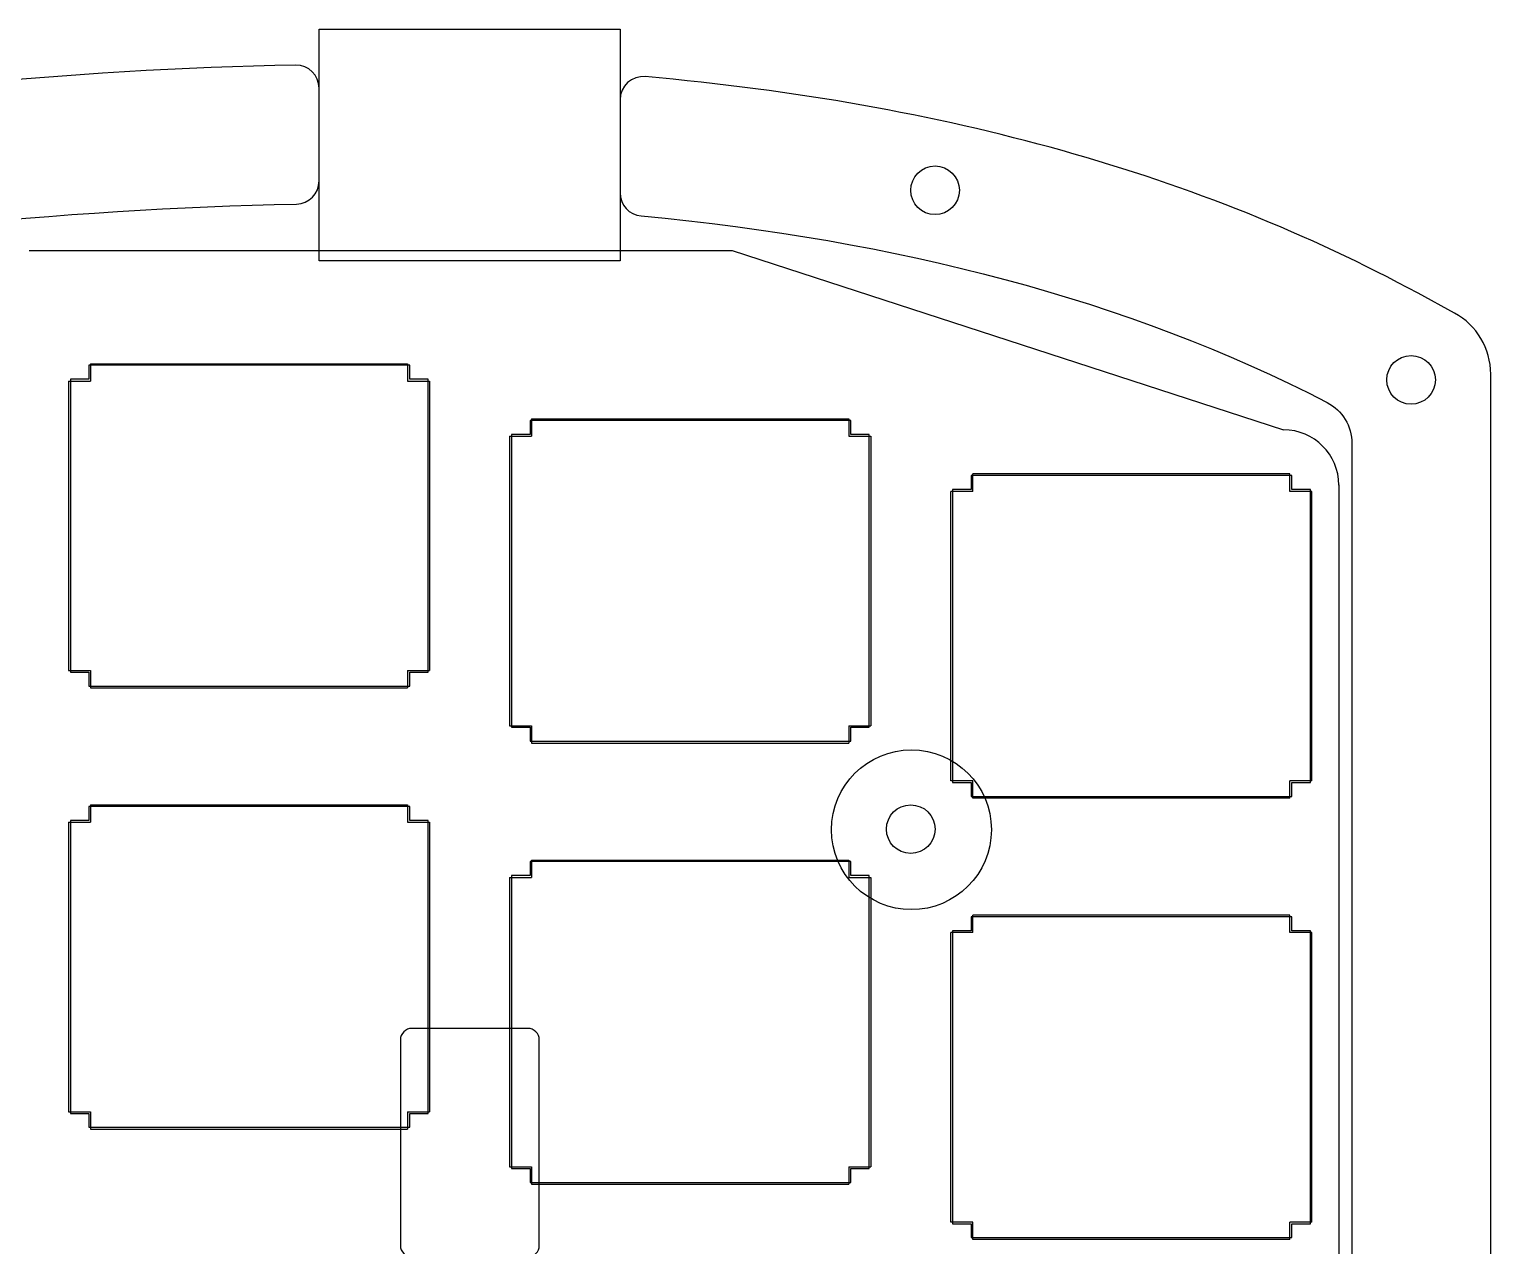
# Model space of a CAD drawing. Extents: x 39 to 193, y 68 to 203.
# Drawn here: x 102 to 165.1, y 150.9 to 203.5 of the extents above; entities that cross this region are included whole.
import ezdxf

# ---------------------------------------------------------------- set-up
doc = ezdxf.new("R2010")
doc.units = 0
doc.layers.add('iris-plate-design-rev2-and-rev3', color=7, linetype='CONTINUOUS')

msp = doc.modelspace()

# ---------------------------------------------------------------- linework, layer by layer
at = {"layer": 'iris-plate-design-rev2-and-rev3', "color": 5}
for p, q in [((114.501786, 193.473912), (114.501786, 203.47375)), ((114.501786, 203.47375), (127.501647, 203.47375)), ((127.501647, 203.47375), (127.501647, 193.473912)), ((127.501647, 193.473912), (114.501786, 193.473912)), ((104.562343, 188.964142), (104.562343, 188.364067)), ((118.412398, 188.964142), (104.562343, 188.964142)), ((104.562343, 188.964142), (104.562343, 188.364067)), ((118.412398, 188.964142), (104.562343, 188.964142)), ((118.412398, 188.364067), (118.412398, 188.964142)), ((118.412398, 188.364067), (118.412398, 188.964142)), ((104.562343, 188.364067), (103.762243, 188.364067)), ((103.762243, 188.364067), (103.762243, 175.714162)), ((104.562343, 188.364067), (103.762243, 188.364067)), ((103.762243, 188.364067), (103.762243, 175.714162)), ((119.212498, 188.364067), (118.412398, 188.364067)), ((119.212498, 188.364067), (118.412398, 188.364067)), ((119.212498, 175.714162), (119.212498, 188.364067)), ((119.212498, 175.714162), (119.212498, 188.364067)), ((123.612342, 186.583174), (123.612342, 185.983099)), ((137.462398, 186.583174), (123.612342, 186.583174)), ((123.612342, 186.583174), (123.612342, 185.983099)), ((137.462398, 186.583174), (123.612342, 186.583174)), ((137.462398, 185.983099), (137.462398, 186.583174)), ((137.462398, 185.983099), (137.462398, 186.583174)), ((123.612342, 185.983099), (122.812242, 185.983099)), ((122.812242, 185.983099), (122.812242, 173.333194)), ((123.612342, 185.983099), (122.812242, 185.983099)), ((122.812242, 185.983099), (122.812242, 173.333194)), ((138.262498, 185.983099), (137.462398, 185.983099)), ((138.262498, 185.983099), (137.462398, 185.983099)), ((138.262498, 173.333194), (138.262498, 185.983099)), ((138.262498, 173.333194), (138.262498, 185.983099)), ((142.662342, 184.202171), (142.662342, 183.602096)), ((156.512397, 184.202171), (142.662342, 184.202171)), ((142.662342, 184.202171), (142.662342, 183.602096)), ((156.512397, 184.202171), (142.662342, 184.202171)), ((156.512397, 183.602096), (156.512397, 184.202171)), ((156.512397, 183.602096), (156.512397, 184.202171)), ((142.662342, 183.602096), (141.862242, 183.602096)), ((141.862242, 183.602096), (141.862242, 170.952191)), ((142.662342, 183.602096), (141.862242, 183.602096)), ((141.862242, 183.602096), (141.862242, 170.952191)), ((157.312497, 183.602096), (156.512397, 183.602096)), ((157.312497, 183.602096), (156.512397, 183.602096)), ((157.312497, 170.952191), (157.312497, 183.602096)), ((157.312497, 170.952191), (157.312497, 183.602096)), ((103.762243, 175.714162), (104.562343, 175.714162)), ((103.762243, 175.714162), (104.562343, 175.714162)), ((104.562343, 175.714162), (104.562343, 175.114087)), ((104.562343, 175.714162), (104.562343, 175.114087)), ((118.412398, 175.114087), (118.412398, 175.714162)), ((118.412398, 175.714162), (119.212498, 175.714162)), ((118.412398, 175.114087), (118.412398, 175.714162)), ((118.412398, 175.714162), (119.212498, 175.714162)), ((104.562343, 175.114087), (118.412398, 175.114087)), ((104.562343, 175.114087), (118.412398, 175.114087)), ((122.812242, 173.333194), (123.612342, 173.333194)), ((122.812242, 173.333194), (123.612342, 173.333194)), ((123.612342, 173.333194), (123.612342, 172.733119)), ((123.612342, 173.333194), (123.612342, 172.733119)), ((137.462398, 172.733119), (137.462398, 173.333194)), ((137.462398, 173.333194), (138.262498, 173.333194)), ((137.462398, 172.733119), (137.462398, 173.333194)), ((137.462398, 173.333194), (138.262498, 173.333194)), ((123.612342, 172.733119), (137.462398, 172.733119)), ((123.612342, 172.733119), (137.462398, 172.733119)), ((141.862242, 170.952191), (142.662342, 170.952191)), ((141.862242, 170.952191), (142.662342, 170.952191)), ((142.662342, 170.952191), (142.662342, 170.352116)), ((142.662342, 170.952191), (142.662342, 170.352116)), ((156.512397, 170.352116), (156.512397, 170.952191)), ((156.512397, 170.952191), (157.312497, 170.952191)), ((156.512397, 170.352116), (156.512397, 170.952191)), ((156.512397, 170.952191), (157.312497, 170.952191)), ((104.562343, 169.914178), (104.562343, 169.314103)), ((118.412398, 169.914178), (104.562343, 169.914178)), ((104.562343, 169.914178), (104.562343, 169.314103)), ((118.412398, 169.914178), (104.562343, 169.914178)), ((118.412398, 169.314103), (118.412398, 169.914178)), ((118.412398, 169.314103), (118.412398, 169.914178)), ((142.662342, 170.352116), (156.512397, 170.352116)), ((142.662342, 170.352116), (156.512397, 170.352116)), ((104.562343, 169.314103), (103.762243, 169.314103)), ((103.762243, 169.314103), (103.762243, 156.664197)), ((104.562343, 169.314103), (103.762243, 169.314103)), ((103.762243, 169.314103), (103.762243, 156.664197)), ((119.212498, 169.314103), (118.412398, 169.314103)), ((119.212498, 169.314103), (118.412398, 169.314103)), ((119.212498, 156.664197), (119.212498, 169.314103)), ((119.212498, 156.664197), (119.212498, 169.314103)), ((123.612342, 167.533175), (123.612342, 166.9331)), ((137.462398, 167.533175), (123.612342, 167.533175)), ((123.612342, 167.533175), (123.612342, 166.9331)), ((137.462398, 167.533175), (123.612342, 167.533175)), ((137.462398, 166.9331), (137.462398, 167.533175)), ((137.462398, 166.9331), (137.462398, 167.533175)), ((123.612342, 166.9331), (122.812242, 166.9331)), ((122.812242, 166.9331), (122.812242, 154.283194)), ((123.612342, 166.9331), (122.812242, 166.9331)), ((122.812242, 166.9331), (122.812242, 154.283194)), ((138.262498, 166.9331), (137.462398, 166.9331)), ((138.262498, 166.9331), (137.462398, 166.9331)), ((138.262498, 154.283194), (138.262498, 166.9331)), ((138.262498, 154.283194), (138.262498, 166.9331)), ((142.662342, 165.152172), (142.662342, 164.552097)), ((156.512397, 165.152172), (142.662342, 165.152172)), ((142.662342, 165.152172), (142.662342, 164.552097)), ((156.512397, 165.152172), (142.662342, 165.152172)), ((156.512397, 164.552097), (156.512397, 165.152172)), ((156.512397, 164.552097), (156.512397, 165.152172)), ((142.662342, 164.552097), (141.862242, 164.552097)), ((141.862242, 164.552097), (141.862242, 151.902191)), ((142.662342, 164.552097), (141.862242, 164.552097)), ((141.862242, 164.552097), (141.862242, 151.902191)), ((157.312497, 164.552097), (156.512397, 164.552097)), ((157.312497, 164.552097), (156.512397, 164.552097)), ((157.312497, 151.902191), (157.312497, 164.552097)), ((157.312497, 151.902191), (157.312497, 164.552097)), ((103.762243, 156.664197), (104.562343, 156.664197)), ((103.762243, 156.664197), (104.562343, 156.664197)), ((104.562343, 156.664197), (104.562343, 156.064122)), ((104.562343, 156.664197), (104.562343, 156.064122)), ((118.412398, 156.064122), (118.412398, 156.664197)), ((118.412398, 156.664197), (119.212498, 156.664197)), ((118.412398, 156.064122), (118.412398, 156.664197)), ((118.412398, 156.664197), (119.212498, 156.664197)), ((104.562343, 156.064122), (118.412398, 156.064122)), ((104.562343, 156.064122), (118.412398, 156.064122)), ((122.812242, 154.283194), (123.612342, 154.283194)), ((122.812242, 154.283194), (123.612342, 154.283194)), ((123.612342, 154.283194), (123.612342, 153.683119)), ((123.612342, 154.283194), (123.612342, 153.683119)), ((137.462398, 153.683119), (137.462398, 154.283194)), ((137.462398, 154.283194), (138.262498, 154.283194)), ((137.462398, 153.683119), (137.462398, 154.283194)), ((137.462398, 154.283194), (138.262498, 154.283194)), ((123.612342, 153.683119), (137.462398, 153.683119)), ((123.612342, 153.683119), (137.462398, 153.683119)), ((141.862242, 151.902191), (142.662342, 151.902191)), ((141.862242, 151.902191), (142.662342, 151.902191)), ((142.662342, 151.902191), (142.662342, 151.302116)), ((142.662342, 151.902191), (142.662342, 151.302116)), ((156.512397, 151.302116), (156.512397, 151.902191)), ((156.512397, 151.902191), (157.312497, 151.902191)), ((156.512397, 151.302116), (156.512397, 151.902191)), ((156.512397, 151.902191), (157.312497, 151.902191)), ((142.662342, 151.302116), (156.512397, 151.302116)), ((142.662342, 151.302116), (156.512397, 151.302116))]:
    msp.add_line(p, q, dxfattribs=at)
at = {"layer": 'iris-plate-design-rev2-and-rev3', "color": 4}
for p, q in [((114.501574, 196.923937), (114.501574, 200.926907)), ((127.501365, 200.430901), (127.501365, 196.405707)), ((163.530911, 191.220932), (161.959992, 192.072185)), ((104.562343, 188.964142), (104.562343, 188.364067)), ((118.412398, 188.964142), (104.562343, 188.964142)), ((104.562343, 188.964142), (104.562343, 188.364067)), ((118.412398, 188.964142), (104.562343, 188.964142)), ((104.562343, 188.964142), (104.562343, 188.364067)), ((118.412398, 188.964142), (104.562343, 188.964142)), ((118.412398, 188.364067), (118.412398, 188.964142)), ((118.412398, 188.364067), (118.412398, 188.964142)), ((118.412398, 188.364067), (118.412398, 188.964142)), ((104.562343, 188.364067), (103.762243, 188.364067)), ((103.762243, 188.364067), (103.762243, 175.714162)), ((104.562343, 188.364067), (103.762243, 188.364067)), ((103.762243, 188.364067), (103.762243, 175.714162)), ((104.562343, 188.364067), (103.762243, 188.364067)), ((103.762243, 188.364067), (103.762243, 175.714162)), ((119.212498, 188.364067), (118.412398, 188.364067)), ((119.212498, 188.364067), (118.412398, 188.364067)), ((119.212498, 188.364067), (118.412398, 188.364067)), ((119.212498, 175.714162), (119.212498, 188.364067)), ((119.212498, 175.714162), (119.212498, 188.364067)), ((119.212498, 175.714162), (119.212498, 188.364067)), ((165.101478, 139.1721), (165.101478, 188.583565)), ((158.037455, 187.360132), (158.037455, 187.360132)), ((123.612342, 186.583174), (123.612342, 185.983099)), ((137.462398, 186.583174), (123.612342, 186.583174)), ((123.612342, 186.583174), (123.612342, 185.983099)), ((137.462398, 186.583174), (123.612342, 186.583174)), ((123.612342, 186.583174), (123.612342, 185.983099)), ((137.462398, 186.583174), (123.612342, 186.583174)), ((123.612342, 186.583174), (123.612342, 185.983099)), ((137.462398, 186.583174), (123.612342, 186.583174)), ((137.462398, 185.983099), (137.462398, 186.583174)), ((137.462398, 185.983099), (137.462398, 186.583174)), ((137.462398, 185.983099), (137.462398, 186.583174)), ((137.462398, 185.983099), (137.462398, 186.583174)), ((123.612342, 185.983099), (122.812242, 185.983099)), ((122.812242, 185.983099), (122.812242, 173.333194)), ((123.612342, 185.983099), (122.812242, 185.983099)), ((122.812242, 185.983099), (122.812242, 173.333194)), ((123.612342, 185.983099), (122.812242, 185.983099)), ((122.812242, 185.983099), (122.812242, 173.333194)), ((123.612342, 185.983099), (122.812242, 185.983099)), ((122.812242, 185.983099), (122.812242, 173.333194)), ((138.262498, 185.983099), (137.462398, 185.983099)), ((138.262498, 185.983099), (137.462398, 185.983099)), ((138.262498, 185.983099), (137.462398, 185.983099)), ((138.262498, 185.983099), (137.462398, 185.983099)), ((138.262498, 173.333194), (138.262498, 185.983099)), ((138.262498, 173.333194), (138.262498, 185.983099)), ((138.262498, 173.333194), (138.262498, 185.983099)), ((138.262498, 173.333194), (138.262498, 185.983099)), ((159.101433, 185.593068), (159.101433, 139.1721)), ((142.662342, 184.202171), (142.662342, 183.602096)), ((156.512397, 184.202171), (142.662342, 184.202171)), ((142.662342, 184.202171), (142.662342, 183.602096)), ((156.512397, 184.202171), (142.662342, 184.202171)), ((142.662342, 184.202171), (142.662342, 183.602096)), ((156.512397, 184.202171), (142.662342, 184.202171)), ((142.662342, 184.202171), (142.662342, 183.602096)), ((156.512397, 184.202171), (142.662342, 184.202171)), ((156.512397, 183.602096), (156.512397, 184.202171)), ((156.512397, 183.602096), (156.512397, 184.202171)), ((156.512397, 183.602096), (156.512397, 184.202171)), ((156.512397, 183.602096), (156.512397, 184.202171)), ((142.662342, 183.602096), (141.862242, 183.602096)), ((141.862242, 183.602096), (141.862242, 170.952191)), ((142.662342, 183.602096), (141.862242, 183.602096)), ((141.862242, 183.602096), (141.862242, 170.952191)), ((142.662342, 183.602096), (141.862242, 183.602096)), ((141.862242, 183.602096), (141.862242, 170.952191)), ((142.662342, 183.602096), (141.862242, 183.602096)), ((141.862242, 183.602096), (141.862242, 170.952191)), ((157.312497, 183.602096), (156.512397, 183.602096)), ((157.312497, 183.602096), (156.512397, 183.602096)), ((157.312497, 183.602096), (156.512397, 183.602096)), ((157.312497, 183.602096), (156.512397, 183.602096)), ((157.312497, 170.952191), (157.312497, 183.602096)), ((157.312497, 170.952191), (157.312497, 183.602096)), ((157.312497, 170.952191), (157.312497, 183.602096)), ((157.312497, 170.952191), (157.312497, 183.602096)), ((103.762243, 175.714162), (104.562343, 175.714162)), ((103.762243, 175.714162), (104.562343, 175.714162)), ((103.762243, 175.714162), (104.562343, 175.714162)), ((104.562343, 175.714162), (104.562343, 175.114087)), ((104.562343, 175.714162), (104.562343, 175.114087)), ((104.562343, 175.714162), (104.562343, 175.114087)), ((118.412398, 175.114087), (118.412398, 175.714162)), ((118.412398, 175.714162), (119.212498, 175.714162)), ((118.412398, 175.114087), (118.412398, 175.714162)), ((118.412398, 175.714162), (119.212498, 175.714162)), ((118.412398, 175.114087), (118.412398, 175.714162)), ((118.412398, 175.714162), (119.212498, 175.714162)), ((104.562343, 175.114087), (118.412398, 175.114087)), ((104.562343, 175.114087), (118.412398, 175.114087)), ((104.562343, 175.114087), (118.412398, 175.114087)), ((122.812242, 173.333194), (123.612342, 173.333194)), ((122.812242, 173.333194), (123.612342, 173.333194)), ((122.812242, 173.333194), (123.612342, 173.333194)), ((122.812242, 173.333194), (123.612342, 173.333194)), ((123.612342, 173.333194), (123.612342, 172.733119)), ((123.612342, 173.333194), (123.612342, 172.733119)), ((123.612342, 173.333194), (123.612342, 172.733119)), ((123.612342, 173.333194), (123.612342, 172.733119)), ((137.462398, 172.733119), (137.462398, 173.333194)), ((137.462398, 173.333194), (138.262498, 173.333194)), ((137.462398, 172.733119), (137.462398, 173.333194)), ((137.462398, 173.333194), (138.262498, 173.333194)), ((137.462398, 172.733119), (137.462398, 173.333194)), ((137.462398, 173.333194), (138.262498, 173.333194)), ((137.462398, 172.733119), (137.462398, 173.333194)), ((137.462398, 173.333194), (138.262498, 173.333194)), ((123.612342, 172.733119), (137.462398, 172.733119)), ((123.612342, 172.733119), (137.462398, 172.733119)), ((123.612342, 172.733119), (137.462398, 172.733119)), ((123.612342, 172.733119), (137.462398, 172.733119)), ((141.862242, 170.952191), (142.662342, 170.952191)), ((141.862242, 170.952191), (142.662342, 170.952191)), ((141.862242, 170.952191), (142.662342, 170.952191)), ((141.862242, 170.952191), (142.662342, 170.952191)), ((142.662342, 170.952191), (142.662342, 170.352116)), ((142.662342, 170.952191), (142.662342, 170.352116)), ((142.662342, 170.952191), (142.662342, 170.352116)), ((142.662342, 170.952191), (142.662342, 170.352116)), ((156.512397, 170.352116), (156.512397, 170.952191)), ((156.512397, 170.952191), (157.312497, 170.952191)), ((156.512397, 170.352116), (156.512397, 170.952191)), ((156.512397, 170.952191), (157.312497, 170.952191)), ((156.512397, 170.352116), (156.512397, 170.952191)), ((156.512397, 170.952191), (157.312497, 170.952191)), ((156.512397, 170.352116), (156.512397, 170.952191)), ((156.512397, 170.952191), (157.312497, 170.952191)), ((104.562343, 169.914178), (104.562343, 169.314103)), ((118.412398, 169.914178), (104.562343, 169.914178)), ((104.562343, 169.914178), (104.562343, 169.314103)), ((118.412398, 169.914178), (104.562343, 169.914178)), ((104.562343, 169.914178), (104.562343, 169.314103)), ((118.412398, 169.914178), (104.562343, 169.914178)), ((104.562343, 169.914178), (104.562343, 169.314103)), ((118.412398, 169.914178), (104.562343, 169.914178)), ((118.412398, 169.314103), (118.412398, 169.914178)), ((118.412398, 169.314103), (118.412398, 169.914178)), ((118.412398, 169.314103), (118.412398, 169.914178)), ((118.412398, 169.314103), (118.412398, 169.914178)), ((142.662342, 170.352116), (156.512397, 170.352116)), ((142.662342, 170.352116), (156.512397, 170.352116)), ((142.662342, 170.352116), (156.512397, 170.352116)), ((142.662342, 170.352116), (156.512397, 170.352116)), ((104.562343, 169.314103), (103.762243, 169.314103)), ((103.762243, 169.314103), (103.762243, 156.664197)), ((104.562343, 169.314103), (103.762243, 169.314103)), ((103.762243, 169.314103), (103.762243, 156.664197)), ((104.562343, 169.314103), (103.762243, 169.314103)), ((103.762243, 169.314103), (103.762243, 156.664197)), ((104.562343, 169.314103), (103.762243, 169.314103)), ((103.762243, 169.314103), (103.762243, 156.664197)), ((119.212498, 169.314103), (118.412398, 169.314103)), ((119.212498, 169.314103), (118.412398, 169.314103)), ((119.212498, 169.314103), (118.412398, 169.314103)), ((119.212498, 169.314103), (118.412398, 169.314103)), ((119.212498, 156.664197), (119.212498, 169.314103)), ((119.212498, 156.664197), (119.212498, 169.314103)), ((119.212498, 156.664197), (119.212498, 169.314103)), ((119.212498, 156.664197), (119.212498, 169.314103)), ((123.612342, 167.533175), (123.612342, 166.9331)), ((137.462398, 167.533175), (123.612342, 167.533175)), ((123.612342, 167.533175), (123.612342, 166.9331)), ((137.462398, 167.533175), (123.612342, 167.533175)), ((123.612342, 167.533175), (123.612342, 166.9331)), ((137.462398, 167.533175), (123.612342, 167.533175)), ((123.612342, 167.533175), (123.612342, 166.9331)), ((137.462398, 167.533175), (123.612342, 167.533175)), ((137.462398, 166.9331), (137.462398, 167.533175)), ((137.462398, 166.9331), (137.462398, 167.533175)), ((137.462398, 166.9331), (137.462398, 167.533175)), ((137.462398, 166.9331), (137.462398, 167.533175)), ((123.612342, 166.9331), (122.812242, 166.9331)), ((122.812242, 166.9331), (122.812242, 154.283194)), ((123.612342, 166.9331), (122.812242, 166.9331)), ((122.812242, 166.9331), (122.812242, 154.283194)), ((123.612342, 166.9331), (122.812242, 166.9331)), ((122.812242, 166.9331), (122.812242, 154.283194)), ((123.612342, 166.9331), (122.812242, 166.9331)), ((122.812242, 166.9331), (122.812242, 154.283194)), ((138.262498, 166.9331), (137.462398, 166.9331)), ((138.262498, 166.9331), (137.462398, 166.9331)), ((138.262498, 166.9331), (137.462398, 166.9331)), ((138.262498, 166.9331), (137.462398, 166.9331)), ((138.262498, 154.283194), (138.262498, 166.9331)), ((138.262498, 154.283194), (138.262498, 166.9331)), ((138.262498, 154.283194), (138.262498, 166.9331)), ((138.262498, 154.283194), (138.262498, 166.9331)), ((142.662342, 165.152172), (142.662342, 164.552097)), ((156.512397, 165.152172), (142.662342, 165.152172)), ((142.662342, 165.152172), (142.662342, 164.552097)), ((156.512397, 165.152172), (142.662342, 165.152172)), ((142.662342, 165.152172), (142.662342, 164.552097)), ((156.512397, 165.152172), (142.662342, 165.152172)), ((142.662342, 165.152172), (142.662342, 164.552097)), ((156.512397, 165.152172), (142.662342, 165.152172)), ((156.512397, 164.552097), (156.512397, 165.152172)), ((156.512397, 164.552097), (156.512397, 165.152172)), ((156.512397, 164.552097), (156.512397, 165.152172)), ((156.512397, 164.552097), (156.512397, 165.152172)), ((142.662342, 164.552097), (141.862242, 164.552097)), ((141.862242, 164.552097), (141.862242, 151.902191)), ((142.662342, 164.552097), (141.862242, 164.552097)), ((141.862242, 164.552097), (141.862242, 151.902191)), ((142.662342, 164.552097), (141.862242, 164.552097)), ((141.862242, 164.552097), (141.862242, 151.902191)), ((142.662342, 164.552097), (141.862242, 164.552097)), ((141.862242, 164.552097), (141.862242, 151.902191)), ((157.312497, 164.552097), (156.512397, 164.552097)), ((157.312497, 164.552097), (156.512397, 164.552097)), ((157.312497, 164.552097), (156.512397, 164.552097)), ((157.312497, 164.552097), (156.512397, 164.552097)), ((157.312497, 151.902191), (157.312497, 164.552097)), ((157.312497, 151.902191), (157.312497, 164.552097)), ((157.312497, 151.902191), (157.312497, 164.552097)), ((157.312497, 151.902191), (157.312497, 164.552097)), ((103.762243, 156.664197), (104.562343, 156.664197)), ((103.762243, 156.664197), (104.562343, 156.664197)), ((103.762243, 156.664197), (104.562343, 156.664197)), ((103.762243, 156.664197), (104.562343, 156.664197)), ((104.562343, 156.664197), (104.562343, 156.064122)), ((104.562343, 156.664197), (104.562343, 156.064122)), ((104.562343, 156.664197), (104.562343, 156.064122)), ((104.562343, 156.664197), (104.562343, 156.064122)), ((118.412398, 156.064122), (118.412398, 156.664197)), ((118.412398, 156.664197), (119.212498, 156.664197)), ((118.412398, 156.064122), (118.412398, 156.664197)), ((118.412398, 156.664197), (119.212498, 156.664197)), ((118.412398, 156.064122), (118.412398, 156.664197)), ((118.412398, 156.664197), (119.212498, 156.664197)), ((118.412398, 156.064122), (118.412398, 156.664197)), ((118.412398, 156.664197), (119.212498, 156.664197)), ((104.562343, 156.064122), (118.412398, 156.064122)), ((104.562343, 156.064122), (118.412398, 156.064122)), ((104.562343, 156.064122), (118.412398, 156.064122)), ((104.562343, 156.064122), (118.412398, 156.064122)), ((122.812242, 154.283194), (123.612342, 154.283194)), ((122.812242, 154.283194), (123.612342, 154.283194)), ((122.812242, 154.283194), (123.612342, 154.283194)), ((122.812242, 154.283194), (123.612342, 154.283194)), ((123.612342, 154.283194), (123.612342, 153.683119)), ((123.612342, 154.283194), (123.612342, 153.683119)), ((123.612342, 154.283194), (123.612342, 153.683119)), ((123.612342, 154.283194), (123.612342, 153.683119)), ((137.462398, 153.683119), (137.462398, 154.283194)), ((137.462398, 154.283194), (138.262498, 154.283194)), ((137.462398, 153.683119), (137.462398, 154.283194)), ((137.462398, 154.283194), (138.262498, 154.283194)), ((137.462398, 153.683119), (137.462398, 154.283194)), ((137.462398, 154.283194), (138.262498, 154.283194)), ((137.462398, 153.683119), (137.462398, 154.283194)), ((137.462398, 154.283194), (138.262498, 154.283194)), ((123.612342, 153.683119), (137.462398, 153.683119)), ((123.612342, 153.683119), (137.462398, 153.683119)), ((123.612342, 153.683119), (137.462398, 153.683119)), ((123.612342, 153.683119), (137.462398, 153.683119)), ((141.862242, 151.902191), (142.662342, 151.902191)), ((141.862242, 151.902191), (142.662342, 151.902191)), ((141.862242, 151.902191), (142.662342, 151.902191)), ((141.862242, 151.902191), (142.662342, 151.902191)), ((142.662342, 151.902191), (142.662342, 151.302116)), ((142.662342, 151.902191), (142.662342, 151.302116)), ((142.662342, 151.902191), (142.662342, 151.302116)), ((142.662342, 151.902191), (142.662342, 151.302116)), ((156.512397, 151.302116), (156.512397, 151.902191)), ((156.512397, 151.902191), (157.312497, 151.902191)), ((156.512397, 151.302116), (156.512397, 151.902191)), ((156.512397, 151.902191), (157.312497, 151.902191)), ((156.512397, 151.302116), (156.512397, 151.902191)), ((156.512397, 151.902191), (157.312497, 151.902191)), ((156.512397, 151.302116), (156.512397, 151.902191)), ((156.512397, 151.902191), (157.312497, 151.902191)), ((142.662342, 151.302116), (156.512397, 151.302116)), ((142.662342, 151.302116), (156.512397, 151.302116)), ((142.662342, 151.302116), (156.512397, 151.302116)), ((142.662342, 151.302116), (156.512397, 151.302116))]:
    msp.add_line(p, q, dxfattribs=at)
at = {"layer": 'iris-plate-design-rev2-and-rev3', "color": 1}
for p, q in [((142.15279, 196.52103), (142.15279, 196.52103)), ((162.71042, 188.33528), (162.71042, 188.33528)), ((141.102782, 168.936313), (141.102782, 168.936313)), ((123.511942, 160.333368), (118.512023, 160.333368)), ((118.012136, 159.833482), (118.012136, 156.464455)), ((124.012181, 156.464455), (124.012181, 159.833482)), ((118.012136, 156.464455), (118.012136, 154.333324)), ((124.012181, 154.333324), (124.012181, 156.464455)), ((118.012136, 154.333324), (118.012136, 150.964649)), ((124.012181, 150.964649), (124.012181, 154.333324))]:
    msp.add_line(p, q, dxfattribs=at)
at = {"layer": 'iris-plate-design-rev2-and-rev3', "color": 7}
for p, q in [((101.98382, 193.916436), (132.34458, 193.916436)), ((132.344439, 193.916436), (156.156938, 186.177198)), ((104.627395, 189.033569), (104.627395, 188.284269)), ((104.627395, 189.033569), (118.325756, 189.033569)), ((118.325615, 189.033569), (118.325615, 188.284269)), ((103.677435, 188.284269), (104.627466, 188.284269)), ((103.677435, 188.284269), (103.677435, 175.784999)), ((118.325615, 188.284269), (119.275645, 188.284269)), ((119.275575, 188.284269), (119.275575, 175.784999)), ((123.677395, 186.653589), (123.677395, 185.904289)), ((123.677395, 186.653589), (137.375755, 186.653589)), ((137.375614, 186.653589), (137.375614, 185.904289)), ((122.727435, 185.904289), (123.677465, 185.904289)), ((122.727435, 185.904289), (122.727435, 173.40255)), ((137.375614, 185.904289), (138.325645, 185.904289)), ((138.325574, 185.904289), (138.325574, 173.40255)), ((156.425614, 184.271069), (142.727253, 184.271069)), ((142.727394, 183.521769), (142.727394, 184.271069)), ((156.425614, 183.521769), (156.425614, 184.271069)), ((158.536918, 183.797077), (158.536918, 126.647078)), ((142.727394, 183.521769), (141.777364, 183.521769)), ((141.777434, 171.022429), (141.777434, 183.521698)), ((157.375574, 183.521769), (156.425543, 183.521769)), ((157.375574, 171.022429), (157.375574, 183.521698)), ((103.677435, 175.784929), (104.627466, 175.784929)), ((104.627395, 175.784929), (104.627395, 175.035629)), ((118.325615, 175.784929), (118.325615, 175.035629)), ((118.325615, 175.784929), (119.275645, 175.784929)), ((104.627395, 175.035629), (118.325756, 175.035629)), ((122.727435, 173.402409), (123.677465, 173.402409)), ((123.677395, 173.402409), (123.677395, 172.653109)), ((137.375614, 173.402409), (137.375614, 172.653109)), ((137.375614, 173.402409), (138.325645, 173.402409)), ((123.677395, 172.653109), (137.375755, 172.653109)), ((142.727394, 171.022429), (141.777364, 171.022429)), ((142.727394, 170.273129), (142.727394, 171.022429)), ((157.375574, 171.022429), (156.425543, 171.022429)), ((156.425614, 170.273129), (156.425614, 171.022429)), ((104.627395, 169.983569), (104.627395, 169.234269)), ((104.627395, 169.983569), (118.325756, 169.983569)), ((118.325615, 169.983569), (118.325615, 169.234269)), ((156.425614, 170.273129), (142.727253, 170.273129)), ((103.677435, 169.234269), (104.627466, 169.234269)), ((103.677435, 169.234269), (103.677435, 156.735)), ((118.325615, 169.234269), (119.275645, 169.234269)), ((119.275575, 169.234269), (119.275575, 156.735)), ((123.677395, 167.603589), (123.677395, 166.854289)), ((123.677395, 167.603589), (137.375755, 167.603589)), ((137.375614, 167.603589), (137.375614, 166.854289)), ((122.727435, 166.854289), (123.677465, 166.854289)), ((122.727435, 166.854289), (122.727435, 154.352551)), ((137.375614, 166.854289), (138.325645, 166.854289)), ((138.325574, 166.854289), (138.325574, 154.352551)), ((156.425614, 165.221069), (142.727253, 165.221069)), ((142.727394, 164.471769), (142.727394, 165.221069)), ((156.425614, 164.471769), (156.425614, 165.221069)), ((142.727394, 164.471769), (141.777364, 164.471769)), ((141.777434, 151.97243), (141.777434, 164.471699)), ((157.375574, 164.471769), (156.425543, 164.471769)), ((157.375574, 151.97243), (157.375574, 164.471699)), ((103.677435, 156.734929), (104.627466, 156.734929)), ((104.627395, 156.734929), (104.627395, 155.985629)), ((118.325615, 156.734929), (118.325615, 155.985629)), ((118.325615, 156.734929), (119.275645, 156.734929)), ((104.627395, 155.985629), (118.325756, 155.985629)), ((122.727435, 154.352409), (123.677465, 154.352409)), ((123.677395, 154.352409), (123.677395, 153.603109)), ((137.375614, 154.352409), (137.375614, 153.603109)), ((137.375614, 154.352409), (138.325645, 154.352409)), ((123.677395, 153.603109), (137.375755, 153.603109)), ((142.727394, 151.97243), (141.777364, 151.97243)), ((142.727394, 151.22313), (142.727394, 151.97243)), ((157.375574, 151.97243), (156.425543, 151.97243)), ((156.425614, 151.22313), (156.425614, 151.97243)), ((156.425614, 151.22313), (142.727253, 151.22313))]:
    msp.add_line(p, q, dxfattribs=at)
at = {"layer": 'iris-plate-design-rev2-and-rev3', "color": 3}
for p, q in [((101.98382, 193.916436), (132.34458, 193.916436)), ((132.344439, 193.916436), (156.156938, 186.177198)), ((104.627395, 189.033569), (104.627395, 188.284269)), ((104.627395, 189.033569), (118.325756, 189.033569)), ((118.325615, 189.033569), (118.325615, 188.284269)), ((103.677435, 188.284269), (104.627466, 188.284269)), ((103.677435, 188.284269), (103.677435, 175.784999)), ((118.325615, 188.284269), (119.275645, 188.284269)), ((119.275575, 188.284269), (119.275575, 175.784999)), ((123.677395, 186.653589), (123.677395, 185.904289)), ((123.677395, 186.653589), (137.375755, 186.653589)), ((137.375614, 186.653589), (137.375614, 185.904289)), ((122.727435, 185.904289), (123.677465, 185.904289)), ((122.727435, 185.904289), (122.727435, 173.40255)), ((137.375614, 185.904289), (138.325645, 185.904289)), ((138.325574, 185.904289), (138.325574, 173.40255)), ((156.425614, 184.271069), (142.727253, 184.271069)), ((142.727394, 183.521769), (142.727394, 184.271069)), ((156.425614, 183.521769), (156.425614, 184.271069)), ((158.536918, 183.797077), (158.536918, 126.647078)), ((142.727394, 183.521769), (141.777364, 183.521769)), ((141.777434, 171.022429), (141.777434, 183.521698)), ((157.375574, 183.521769), (156.425543, 183.521769)), ((157.375574, 171.022429), (157.375574, 183.521698)), ((103.677435, 175.784929), (104.627466, 175.784929)), ((104.627395, 175.784929), (104.627395, 175.035629)), ((118.325615, 175.784929), (118.325615, 175.035629)), ((118.325615, 175.784929), (119.275645, 175.784929)), ((104.627395, 175.035629), (118.325756, 175.035629)), ((122.727435, 173.402409), (123.677465, 173.402409)), ((123.677395, 173.402409), (123.677395, 172.653109)), ((137.375614, 173.402409), (137.375614, 172.653109)), ((137.375614, 173.402409), (138.325645, 173.402409)), ((123.677395, 172.653109), (137.375755, 172.653109)), ((140.083819, 172.361962), (140.083819, 172.361962)), ((142.727394, 171.022429), (141.777364, 171.022429)), ((142.727394, 170.273129), (142.727394, 171.022429)), ((157.375574, 171.022429), (156.425543, 171.022429)), ((156.425614, 170.273129), (156.425614, 171.022429)), ((104.627395, 169.983569), (104.627395, 169.234269)), ((104.627395, 169.983569), (118.325756, 169.983569)), ((118.325615, 169.983569), (118.325615, 169.234269)), ((156.425614, 170.273129), (142.727253, 170.273129)), ((103.677435, 169.234269), (104.627466, 169.234269)), ((103.677435, 169.234269), (103.677435, 156.735)), ((118.325615, 169.234269), (119.275645, 169.234269)), ((119.275575, 169.234269), (119.275575, 156.735)), ((123.677395, 167.603589), (123.677395, 166.854289)), ((123.677395, 167.603589), (137.375755, 167.603589)), ((137.375614, 167.603589), (137.375614, 166.854289)), ((122.727435, 166.854289), (123.677465, 166.854289)), ((122.727435, 166.854289), (122.727435, 154.352551)), ((137.375614, 166.854289), (138.325645, 166.854289)), ((138.325574, 166.854289), (138.325574, 154.352551)), ((156.425614, 165.221069), (142.727253, 165.221069)), ((142.727394, 164.471769), (142.727394, 165.221069)), ((156.425614, 164.471769), (156.425614, 165.221069)), ((142.727394, 164.471769), (141.777364, 164.471769)), ((141.777434, 151.97243), (141.777434, 164.471699)), ((157.375574, 164.471769), (156.425543, 164.471769)), ((157.375574, 151.97243), (157.375574, 164.471699)), ((103.677435, 156.734929), (104.627466, 156.734929)), ((104.627395, 156.734929), (104.627395, 155.985629)), ((118.325615, 156.734929), (118.325615, 155.985629)), ((118.325615, 156.734929), (119.275645, 156.734929)), ((104.627395, 155.985629), (118.325756, 155.985629)), ((122.727435, 154.352409), (123.677465, 154.352409)), ((123.677395, 154.352409), (123.677395, 153.603109)), ((137.375614, 154.352409), (137.375614, 153.603109)), ((137.375614, 154.352409), (138.325645, 154.352409)), ((123.677395, 153.603109), (137.375755, 153.603109)), ((142.727394, 151.97243), (141.777364, 151.97243)), ((142.727394, 151.22313), (142.727394, 151.97243)), ((157.375574, 151.97243), (156.425543, 151.97243)), ((156.425614, 151.22313), (156.425614, 151.97243)), ((156.425614, 151.22313), (142.727253, 151.22313))]:
    msp.add_line(p, q, dxfattribs=at)
at = {"layer": 'iris-plate-design-rev2-and-rev3', "color": 4}
for points in [[(113.486985, 201.928796), (94.245428, 201.583426), (71.224914, 197.740618), (43.242229, 190.209871)], [(114.501574, 200.926907), (114.501574, 201.485707), (114.045785, 201.938673), (113.486985, 201.928796)], [(128.588978, 201.428557), (128.005131, 201.481121), (127.501365, 201.017218), (127.501365, 200.430901)], [(161.959992, 192.072185), (152.535181, 197.179701), (141.539098, 200.269329), (128.588978, 201.428557)], [(113.520852, 195.926282), (114.066247, 195.936512), (114.501574, 196.378543), (114.501574, 196.923937)], [(127.501365, 196.405707), (127.501365, 195.888887), (127.896476, 195.460262), (128.411178, 195.411932)], [(46.289523, 184.814135), (70.29605, 191.203646), (93.222019, 195.55516), (113.520852, 195.926282)], [(128.411178, 195.411932), (139.416787, 194.379351), (149.395106, 191.824887), (158.037455, 187.360132)], [(165.101478, 188.583565), (165.101478, 189.684232), (164.49858, 190.696704), (163.530911, 191.220932)], [(158.037455, 187.360132), (158.695386, 187.020054), (159.101433, 186.333549), (159.101433, 185.593068)]]:
    msp.add_open_spline(points, degree=3, dxfattribs=at)
at = {"layer": 'iris-plate-design-rev2-and-rev3', "color": 1}
for points in [[(140.052704, 196.52103), (140.052704, 197.100996), (140.522956, 197.570896), (141.102923, 197.570896)], [(141.102923, 197.570896), (141.682537, 197.570896), (142.15279, 197.100996), (142.15279, 196.52103)], [(141.102923, 195.471163), (140.522956, 195.471163), (140.052704, 195.941063), (140.052704, 196.52103)], [(142.15279, 196.52103), (142.15279, 195.941063), (141.682537, 195.471163), (141.102923, 195.471163)], [(160.610334, 188.33528), (160.610334, 188.915247), (161.080587, 189.385147), (161.660554, 189.385147)], [(161.660554, 189.385147), (162.240168, 189.385147), (162.71042, 188.915247), (162.71042, 188.33528)], [(161.660554, 187.285414), (161.080587, 187.285414), (160.610334, 187.755314), (160.610334, 188.33528)], [(162.71042, 188.33528), (162.71042, 187.755314), (162.240168, 187.285414), (161.660554, 187.285414)], [(139.002696, 168.936313), (139.002696, 169.51628), (139.472949, 169.98618), (140.052915, 169.98618)], [(140.052915, 169.98618), (140.632529, 169.98618), (141.102782, 169.51628), (141.102782, 168.936313)], [(140.052915, 167.886446), (139.472949, 167.886446), (139.002696, 168.356346), (139.002696, 168.936313)], [(141.102782, 168.936313), (141.102782, 168.356346), (140.632529, 167.886446), (140.052915, 167.886446)], [(118.512023, 160.333368), (118.235798, 160.333368), (118.012136, 160.109355), (118.012136, 159.833482)], [(124.012181, 159.833482), (124.012181, 160.109355), (123.788167, 160.333368), (123.511942, 160.333368)], [(118.012136, 150.964649), (118.012136, 150.688424), (118.235798, 150.46441), (118.512023, 150.46441)], [(123.511942, 150.46441), (123.788167, 150.46441), (124.012181, 150.688424), (124.012181, 150.964649)]]:
    msp.add_open_spline(points, degree=3, dxfattribs=at)
at = {"layer": 'iris-plate-design-rev2-and-rev3', "color": 7}
msp.add_open_spline([(158.538682, 183.794819), (158.538682, 185.109974), (157.472588, 186.176069), (156.157432, 186.176069)], degree=3, dxfattribs=at)
at = {"layer": 'iris-plate-design-rev2-and-rev3', "color": 3}
for points in [[(158.538682, 183.794819), (158.538682, 185.109974), (157.472588, 186.176069), (156.157432, 186.176069)], [(136.633652, 168.911795), (136.633652, 170.8175), (138.178466, 172.361962), (140.083819, 172.361962)], [(140.083819, 172.361962), (141.989171, 172.361962), (143.533985, 170.8175), (143.533985, 168.911795)], [(140.083819, 165.461981), (138.178466, 165.461981), (136.633652, 167.006442), (136.633652, 168.911795)], [(143.533985, 168.911795), (143.533985, 167.006442), (141.989171, 165.461981), (140.083819, 165.461981)]]:
    msp.add_open_spline(points, degree=3, dxfattribs=at)

doc.saveas('drawing.dxf')
